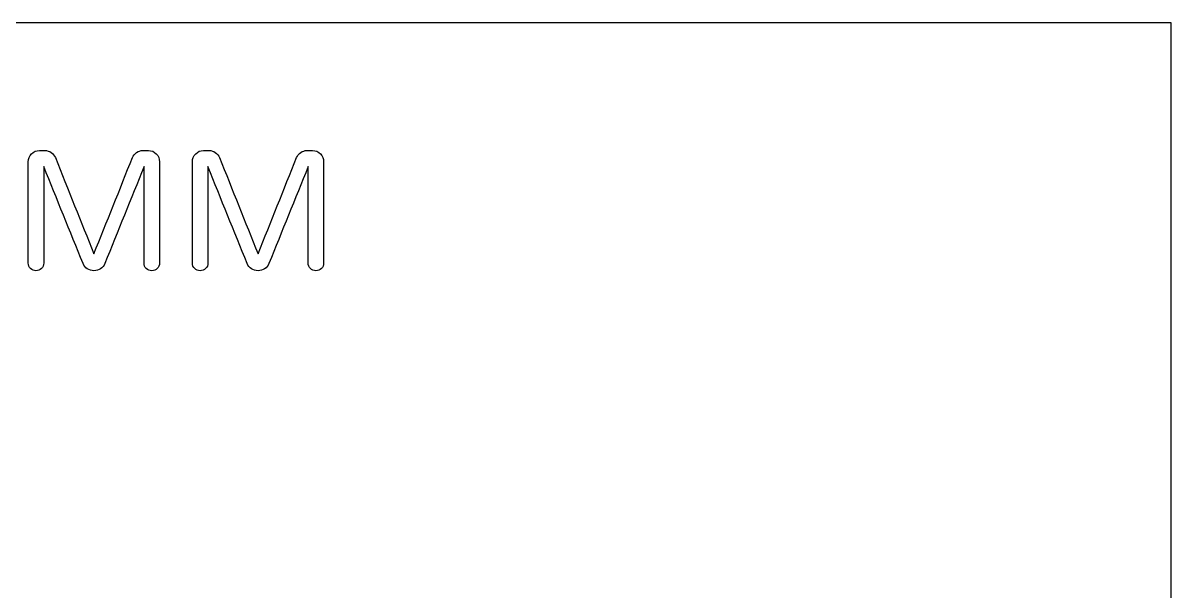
# Model space of a CAD drawing. Header units: inches. Extents: x -4260 to 4460, y -2370 to 2570.
# Drawn here: x -392 to 4460, y 168 to 2570 of the extents above; entities that cross this region are included whole.
import ezdxf

# ---------------------------------------------------------------- set-up
doc = ezdxf.new("R2010")
doc.units = ezdxf.units.IN
doc.header["$MEASUREMENT"] = 0
doc.layers.add('Default', color=7, linetype='Continuous')

# ---------------------------------------------------------------- blocks, each defined once
blk = doc.blocks.new('block 553')
at = {"layer": 'Default', "color": 18, "lineweight": 25, "true_color": 0x000000}
blk.add_open_spline([(864.7, 2016.6), (873.8, 2007.2), (878.3, 1996.1), (878.3, 1983.2)], degree=3, dxfattribs=at)
blk = doc.blocks.new('block 554')
at = {"layer": 'Default', "color": 18, "lineweight": 25, "true_color": 0x000000}
blk.add_open_spline([(878.3, 1983.2), (878.3, 1840.3), (878.3, 1697.4), (878.3, 1554.5)], degree=3, dxfattribs=at)
blk = doc.blocks.new('block 555')
at = {"layer": 'Default', "color": 18, "lineweight": 25, "true_color": 0x000000}
blk.add_open_spline([(878.3, 1554.5), (878.3, 1545.4), (875.2, 1537.8), (869, 1531.6)], degree=3, dxfattribs=at)
blk = doc.blocks.new('block 556')
at = {"layer": 'Default', "color": 18, "lineweight": 25, "true_color": 0x000000}
blk.add_open_spline([(869, 1531.6), (862.8, 1525.3), (855.1, 1522.2), (846, 1522.2)], degree=3, dxfattribs=at)
blk = doc.blocks.new('block 557')
at = {"layer": 'Default', "color": 18, "lineweight": 25, "true_color": 0x000000}
blk.add_open_spline([(846, 1522.2), (836.9, 1522.2), (829.2, 1525.3), (822.7, 1531.6)], degree=3, dxfattribs=at)
blk = doc.blocks.new('block 558')
at = {"layer": 'Default', "color": 18, "lineweight": 25, "true_color": 0x000000}
blk.add_open_spline([(822.7, 1531.6), (816.2, 1537.8), (813, 1545.4), (813, 1554.5)], degree=3, dxfattribs=at)
blk = doc.blocks.new('block 559')
at = {"layer": 'Default', "color": 18, "lineweight": 25, "true_color": 0x000000}
blk.add_open_spline([(813, 1554.5), (813, 1690.5), (813, 1826.4), (813, 1962.4)], degree=3, dxfattribs=at)
blk = doc.blocks.new('block 560')
at = {"layer": 'Default', "color": 18, "lineweight": 25, "true_color": 0x000000}
blk.add_open_spline([(813, 1962.4), (757.7, 1825.7), (702.4, 1689), (647.1, 1552.4)], degree=3, dxfattribs=at)
blk = doc.blocks.new('block 561')
at = {"layer": 'Default', "color": 18, "lineweight": 25, "true_color": 0x000000}
blk.add_open_spline([(647.1, 1552.4), (643.3, 1543.3), (637.3, 1536), (629.2, 1530.5)], degree=3, dxfattribs=at)
blk = doc.blocks.new('block 562')
at = {"layer": 'Default', "color": 18, "lineweight": 25, "true_color": 0x000000}
blk.add_open_spline([(629.2, 1530.5), (621.1, 1525), (611.7, 1522.2), (601.2, 1522.2)], degree=3, dxfattribs=at)
blk = doc.blocks.new('block 563')
at = {"layer": 'Default', "color": 18, "lineweight": 25, "true_color": 0x000000}
blk.add_open_spline([(601.2, 1522.2), (590.7, 1522.2), (581.3, 1525), (573.2, 1530.5)], degree=3, dxfattribs=at)
blk = doc.blocks.new('block 564')
at = {"layer": 'Default', "color": 18, "lineweight": 25, "true_color": 0x000000}
blk.add_open_spline([(573.2, 1530.5), (565, 1536), (559.1, 1543.3), (555.2, 1552.4)], degree=3, dxfattribs=at)
blk = doc.blocks.new('block 565')
at = {"layer": 'Default', "color": 18, "lineweight": 25, "true_color": 0x000000}
blk.add_open_spline([(555.2, 1552.4), (499.9, 1689), (444.7, 1825.7), (389.4, 1962.4)], degree=3, dxfattribs=at)
blk = doc.blocks.new('block 566')
at = {"layer": 'Default', "color": 18, "lineweight": 25, "true_color": 0x000000}
blk.add_open_spline([(389.4, 1962.4), (389.4, 1826.4), (389.4, 1690.5), (389.4, 1554.5)], degree=3, dxfattribs=at)
blk = doc.blocks.new('block 567')
at = {"layer": 'Default', "color": 18, "lineweight": 25, "true_color": 0x000000}
blk.add_open_spline([(389.4, 1554.5), (389.4, 1545.4), (386.1, 1537.8), (379.7, 1531.6)], degree=3, dxfattribs=at)
blk = doc.blocks.new('block 568')
at = {"layer": 'Default', "color": 18, "lineweight": 25, "true_color": 0x000000}
blk.add_open_spline([(379.7, 1531.6), (373.2, 1525.3), (365.4, 1522.2), (356.3, 1522.2)], degree=3, dxfattribs=at)
blk = doc.blocks.new('block 569')
at = {"layer": 'Default', "color": 18, "lineweight": 25, "true_color": 0x000000}
blk.add_open_spline([(356.3, 1522.2), (347.3, 1522.2), (339.6, 1525.3), (333.4, 1531.6)], degree=3, dxfattribs=at)
blk = doc.blocks.new('block 570')
at = {"layer": 'Default', "color": 18, "lineweight": 25, "true_color": 0x000000}
blk.add_open_spline([(333.4, 1531.6), (327.1, 1537.8), (324, 1545.4), (324, 1554.5)], degree=3, dxfattribs=at)
blk = doc.blocks.new('block 571')
at = {"layer": 'Default', "color": 18, "lineweight": 25, "true_color": 0x000000}
blk.add_open_spline([(324, 1554.5), (324, 1697.4), (324, 1840.3), (324, 1983.2)], degree=3, dxfattribs=at)
blk = doc.blocks.new('block 572')
at = {"layer": 'Default', "color": 18, "lineweight": 25, "true_color": 0x000000}
blk.add_open_spline([(324, 1983.2), (324, 1996.1), (328.6, 2007.2), (337.7, 2016.6)], degree=3, dxfattribs=at)
blk = doc.blocks.new('block 573')
at = {"layer": 'Default', "color": 18, "lineweight": 25, "true_color": 0x000000}
blk.add_open_spline([(337.7, 2016.6), (346.8, 2025.9), (357.8, 2030.6), (370.7, 2030.6)], degree=3, dxfattribs=at)
blk = doc.blocks.new('block 574')
at = {"layer": 'Default', "color": 18, "lineweight": 25, "true_color": 0x000000}
blk.add_open_spline([(370.7, 2030.6), (378.6, 2030.6), (386.5, 2030.6), (394.4, 2030.6)], degree=3, dxfattribs=at)
blk = doc.blocks.new('block 575')
at = {"layer": 'Default', "color": 18, "lineweight": 25, "true_color": 0x000000}
blk.add_open_spline([(394.4, 2030.6), (404, 2030.6), (412.7, 2027.7), (420.6, 2022)], degree=3, dxfattribs=at)
blk = doc.blocks.new('block 576')
at = {"layer": 'Default', "color": 18, "lineweight": 25, "true_color": 0x000000}
blk.add_open_spline([(420.6, 2022), (428.5, 2016.2), (434.4, 2009), (438.2, 2000.4)], degree=3, dxfattribs=at)
blk = doc.blocks.new('block 577')
at = {"layer": 'Default', "color": 18, "lineweight": 25, "true_color": 0x000000}
blk.add_open_spline([(438.2, 2000.4), (492.5, 1865), (546.9, 1729.5), (601.2, 1594)], degree=3, dxfattribs=at)
blk = doc.blocks.new('block 578')
at = {"layer": 'Default', "color": 18, "lineweight": 25, "true_color": 0x000000}
blk.add_open_spline([(601.2, 1594), (655.5, 1729.5), (709.8, 1865), (764.2, 2000.4)], degree=3, dxfattribs=at)
blk = doc.blocks.new('block 579')
at = {"layer": 'Default', "color": 18, "lineweight": 25, "true_color": 0x000000}
blk.add_open_spline([(764.2, 2000.4), (768, 2009), (773.9, 2016.2), (781.8, 2022)], degree=3, dxfattribs=at)
blk = doc.blocks.new('block 580')
at = {"layer": 'Default', "color": 18, "lineweight": 25, "true_color": 0x000000}
blk.add_open_spline([(781.8, 2022), (789.7, 2027.7), (798.4, 2030.6), (808, 2030.6)], degree=3, dxfattribs=at)
blk = doc.blocks.new('block 581')
at = {"layer": 'Default', "color": 18, "lineweight": 25, "true_color": 0x000000}
blk.add_open_spline([(808, 2030.6), (815.9, 2030.6), (823.8, 2030.6), (831.7, 2030.6)], degree=3, dxfattribs=at)
blk = doc.blocks.new('block 582')
at = {"layer": 'Default', "color": 18, "lineweight": 25, "true_color": 0x000000}
blk.add_open_spline([(831.7, 2030.6), (844.6, 2030.6), (855.6, 2025.9), (864.7, 2016.6)], degree=3, dxfattribs=at)
blk = doc.blocks.new('block 583')
at = {"layer": 'Default', "color": 18, "lineweight": 25, "true_color": 0x000000}
blk.add_open_spline([(171.1, 2016.6), (180.2, 2007.2), (184.7, 1996.1), (184.7, 1983.2)], degree=3, dxfattribs=at)
blk = doc.blocks.new('block 584')
at = {"layer": 'Default', "color": 18, "lineweight": 25, "true_color": 0x000000}
blk.add_open_spline([(184.7, 1983.2), (184.7, 1840.3), (184.7, 1697.4), (184.7, 1554.5)], degree=3, dxfattribs=at)
blk = doc.blocks.new('block 585')
at = {"layer": 'Default', "color": 18, "lineweight": 25, "true_color": 0x000000}
blk.add_open_spline([(184.7, 1554.5), (184.7, 1545.4), (181.6, 1537.8), (175.4, 1531.6)], degree=3, dxfattribs=at)
blk = doc.blocks.new('block 586')
at = {"layer": 'Default', "color": 18, "lineweight": 25, "true_color": 0x000000}
blk.add_open_spline([(175.4, 1531.6), (169.2, 1525.3), (161.5, 1522.2), (152.4, 1522.2)], degree=3, dxfattribs=at)
blk = doc.blocks.new('block 587')
at = {"layer": 'Default', "color": 18, "lineweight": 25, "true_color": 0x000000}
blk.add_open_spline([(152.4, 1522.2), (143.3, 1522.2), (135.6, 1525.3), (129.1, 1531.6)], degree=3, dxfattribs=at)
blk = doc.blocks.new('block 588')
at = {"layer": 'Default', "color": 18, "lineweight": 25, "true_color": 0x000000}
blk.add_open_spline([(129.1, 1531.6), (122.6, 1537.8), (119.4, 1545.4), (119.4, 1554.5)], degree=3, dxfattribs=at)
blk = doc.blocks.new('block 589')
at = {"layer": 'Default', "color": 18, "lineweight": 25, "true_color": 0x000000}
blk.add_open_spline([(119.4, 1554.5), (119.4, 1690.5), (119.4, 1826.4), (119.4, 1962.4)], degree=3, dxfattribs=at)
blk = doc.blocks.new('block 590')
at = {"layer": 'Default', "color": 18, "lineweight": 25, "true_color": 0x000000}
blk.add_open_spline([(119.4, 1962.4), (64.1, 1825.7), (8.8, 1689), (-46.5, 1552.4)], degree=3, dxfattribs=at)
blk = doc.blocks.new('block 591')
at = {"layer": 'Default', "color": 18, "lineweight": 25, "true_color": 0x000000}
blk.add_open_spline([(-46.5, 1552.4), (-50.3, 1543.3), (-56.3, 1536), (-64.4, 1530.5)], degree=3, dxfattribs=at)
blk = doc.blocks.new('block 592')
at = {"layer": 'Default', "color": 18, "lineweight": 25, "true_color": 0x000000}
blk.add_open_spline([(-64.4, 1530.5), (-72.5, 1525), (-81.9, 1522.2), (-92.4, 1522.2)], degree=3, dxfattribs=at)
blk = doc.blocks.new('block 593')
at = {"layer": 'Default', "color": 18, "lineweight": 25, "true_color": 0x000000}
blk.add_open_spline([(-92.4, 1522.2), (-102.9, 1522.2), (-112.3, 1525), (-120.4, 1530.5)], degree=3, dxfattribs=at)
blk = doc.blocks.new('block 594')
at = {"layer": 'Default', "color": 18, "lineweight": 25, "true_color": 0x000000}
blk.add_open_spline([(-120.4, 1530.5), (-128.5, 1536), (-134.5, 1543.3), (-138.4, 1552.4)], degree=3, dxfattribs=at)
blk = doc.blocks.new('block 595')
at = {"layer": 'Default', "color": 18, "lineweight": 25, "true_color": 0x000000}
blk.add_open_spline([(-138.4, 1552.4), (-193.6, 1689), (-248.9, 1825.7), (-304.2, 1962.4)], degree=3, dxfattribs=at)
blk = doc.blocks.new('block 596')
at = {"layer": 'Default', "color": 18, "lineweight": 25, "true_color": 0x000000}
blk.add_open_spline([(-304.2, 1962.4), (-304.2, 1826.4), (-304.2, 1690.5), (-304.2, 1554.5)], degree=3, dxfattribs=at)
blk = doc.blocks.new('block 597')
at = {"layer": 'Default', "color": 18, "lineweight": 25, "true_color": 0x000000}
blk.add_open_spline([(-304.2, 1554.5), (-304.2, 1545.4), (-307.5, 1537.8), (-313.9, 1531.6)], degree=3, dxfattribs=at)
blk = doc.blocks.new('block 598')
at = {"layer": 'Default', "color": 18, "lineweight": 25, "true_color": 0x000000}
blk.add_open_spline([(-313.9, 1531.6), (-320.4, 1525.3), (-328.2, 1522.2), (-337.2, 1522.2)], degree=3, dxfattribs=at)
blk = doc.blocks.new('block 599')
at = {"layer": 'Default', "color": 18, "lineweight": 25, "true_color": 0x000000}
blk.add_open_spline([(-337.2, 1522.2), (-346.3, 1522.2), (-354, 1525.3), (-360.2, 1531.6)], degree=3, dxfattribs=at)
blk = doc.blocks.new('block 600')
at = {"layer": 'Default', "color": 18, "lineweight": 25, "true_color": 0x000000}
blk.add_open_spline([(-360.2, 1531.6), (-366.4, 1537.8), (-369.6, 1545.4), (-369.6, 1554.5)], degree=3, dxfattribs=at)
blk = doc.blocks.new('block 601')
at = {"layer": 'Default', "color": 18, "lineweight": 25, "true_color": 0x000000}
blk.add_open_spline([(-369.6, 1554.5), (-369.6, 1697.4), (-369.6, 1840.3), (-369.6, 1983.2)], degree=3, dxfattribs=at)
blk = doc.blocks.new('block 602')
at = {"layer": 'Default', "color": 18, "lineweight": 25, "true_color": 0x000000}
blk.add_open_spline([(-369.6, 1983.2), (-369.6, 1996.1), (-365, 2007.2), (-355.9, 2016.6)], degree=3, dxfattribs=at)
blk = doc.blocks.new('block 603')
at = {"layer": 'Default', "color": 18, "lineweight": 25, "true_color": 0x000000}
blk.add_open_spline([(-355.9, 2016.6), (-346.8, 2025.9), (-335.8, 2030.6), (-322.9, 2030.6)], degree=3, dxfattribs=at)
blk = doc.blocks.new('block 604')
at = {"layer": 'Default', "color": 18, "lineweight": 25, "true_color": 0x000000}
blk.add_open_spline([(-322.9, 2030.6), (-315, 2030.6), (-307.1, 2030.6), (-299.2, 2030.6)], degree=3, dxfattribs=at)
blk = doc.blocks.new('block 605')
at = {"layer": 'Default', "color": 18, "lineweight": 25, "true_color": 0x000000}
blk.add_open_spline([(-299.2, 2030.6), (-289.6, 2030.6), (-280.9, 2027.7), (-273, 2022)], degree=3, dxfattribs=at)
blk = doc.blocks.new('block 606')
at = {"layer": 'Default', "color": 18, "lineweight": 25, "true_color": 0x000000}
blk.add_open_spline([(-273, 2022), (-265.1, 2016.2), (-259.2, 2009), (-255.4, 2000.4)], degree=3, dxfattribs=at)
blk = doc.blocks.new('block 607')
at = {"layer": 'Default', "color": 18, "lineweight": 25, "true_color": 0x000000}
blk.add_open_spline([(-255.4, 2000.4), (-201.1, 1865), (-146.7, 1729.5), (-92.4, 1594)], degree=3, dxfattribs=at)
blk = doc.blocks.new('block 608')
at = {"layer": 'Default', "color": 18, "lineweight": 25, "true_color": 0x000000}
blk.add_open_spline([(-92.4, 1594), (-38.1, 1729.5), (16.3, 1865), (70.6, 2000.4)], degree=3, dxfattribs=at)
blk = doc.blocks.new('block 609')
at = {"layer": 'Default', "color": 18, "lineweight": 25, "true_color": 0x000000}
blk.add_open_spline([(70.6, 2000.4), (74.4, 2009), (80.3, 2016.2), (88.2, 2022)], degree=3, dxfattribs=at)
blk = doc.blocks.new('block 610')
at = {"layer": 'Default', "color": 18, "lineweight": 25, "true_color": 0x000000}
blk.add_open_spline([(88.2, 2022), (96.1, 2027.7), (104.8, 2030.6), (114.4, 2030.6)], degree=3, dxfattribs=at)
blk = doc.blocks.new('block 611')
at = {"layer": 'Default', "color": 18, "lineweight": 25, "true_color": 0x000000}
blk.add_open_spline([(114.4, 2030.6), (122.3, 2030.6), (130.2, 2030.6), (138.1, 2030.6)], degree=3, dxfattribs=at)
blk = doc.blocks.new('block 612')
at = {"layer": 'Default', "color": 18, "lineweight": 25, "true_color": 0x000000}
blk.add_open_spline([(138.1, 2030.6), (151, 2030.6), (162, 2025.9), (171.1, 2016.6)], degree=3, dxfattribs=at)
blk = doc.blocks.new('block 645')
at = {"layer": 'Default', "color": 18, "lineweight": 25, "true_color": 0x000000}
blk.add_lwpolyline([(-4260.1, -2370.3), (4459.8, -2370.3), (4459.8, 2569.9), (-4260.1, 2569.9), (-4260.1, -2370.3)], dxfattribs=at)

msp = doc.modelspace()

# ---------------------------------------------------------------- block references
at = {"layer": 'Default'}
for name in ['block 645', 'block 602', 'block 603', 'block 604', 'block 605', 'block 606', 'block 607', 'block 608', 'block 609', 'block 610', 'block 611', 'block 612', 'block 583', 'block 572', 'block 573', 'block 574', 'block 575', 'block 576', 'block 577', 'block 578', 'block 579', 'block 580', 'block 581', 'block 582', 'block 553', 'block 601', 'block 595', 'block 596', 'block 590', 'block 589', 'block 584', 'block 571', 'block 565', 'block 566', 'block 560', 'block 559', 'block 554', 'block 600', 'block 597', 'block 588', 'block 585', 'block 570', 'block 567', 'block 558', 'block 555', 'block 599', 'block 598', 'block 594', 'block 593', 'block 592', 'block 591', 'block 587', 'block 586', 'block 569', 'block 568', 'block 564', 'block 563', 'block 562', 'block 561', 'block 557', 'block 556']:
    msp.add_blockref(name, (0, 0), dxfattribs=at)

doc.saveas('drawing.dxf')
